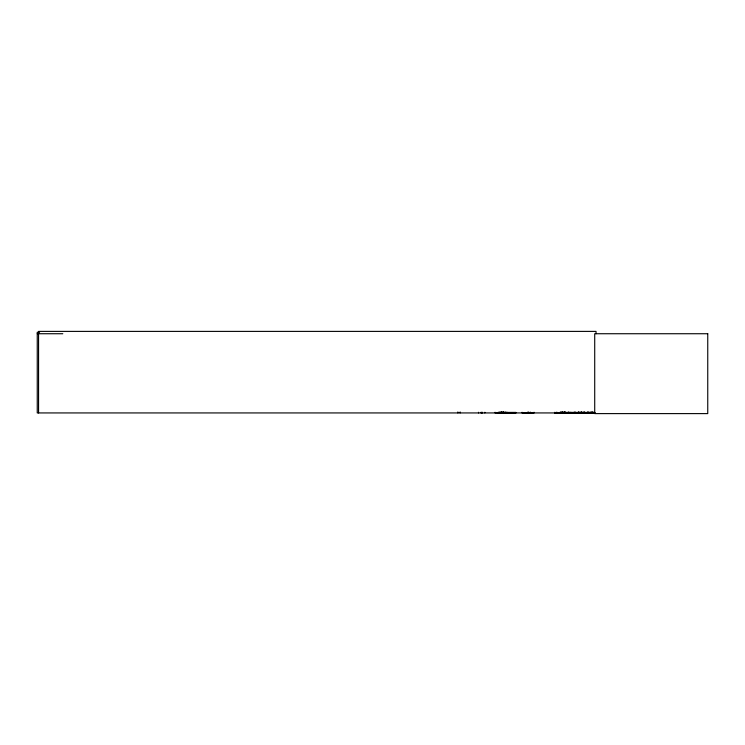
<?xml version="1.0" encoding="UTF-8"?>
<svg xmlns="http://www.w3.org/2000/svg" width="745" height="745" viewBox="0 0 745 745"><rect width="100%" height="100%" fill="white"/><g stroke="black" fill="none" stroke-linecap="round" stroke-linejoin="round"><path stroke-width="1.12" d="M507.047 412.907L507.056 412.274M556.841 412.907L556.85 412.274M556.804 412.907L556.813 412.274M562.494 412.926L562.419 412.274M562.494 412.628L586.24 412.628M581.892 412.851L581.873 412.274M568.947 412.767L568.826 412.274M554.569 412.935L595.115 412.851M565.585 412.274L565.753 412.851M583.884 412.851L583.838 412.106M501.255 412.832L501.264 412.106L501.357 412.935M580.644 412.851L580.718 412.33L580.802 412.935M584.304 412.851L584.378 412.33M578.12 412.851L578.204 412.33M39.578 332.233L37.25 332.233L37.25 412.935L594.957 412.935M37.25 333.732L62.803 333.732M501.059 412.413L515.968 412.413M560.519 412.385L586.213 412.413M560.491 412.581L575.466 412.6M501.022 412.628L515.996 412.609M515.987 412.888L495.071 412.907L495.071 412.274M562.531 412.832L562.643 412.106M592.787 412.851L592.713 412.106M592.368 412.851L592.284 412.33M584.862 412.832L584.816 412.274M573.948 412.851L573.92 412.33L573.883 412.935M586.93 412.832L586.892 412.274M596.028 333.732L596.028 331.395L38.563 331.395L38.563 412.935M593.858 412.274L593.858 412.935M593.225 412.33L593.057 412.851L593.067 412.274M592.21 412.274L592.21 412.935M592.052 412.106L592.052 412.935M591.772 412.106L591.772 412.935M591.67 412.106L591.67 412.935M590.236 412.106L590.236 412.935M590.115 412.106L590.115 412.935M589.798 412.274L589.798 412.935M588.345 412.106L588.345 412.935M588.075 412.106L588.075 412.935M587.963 412.106L587.963 412.935M587.656 412.106L587.656 412.935M584.462 412.274L584.462 412.935M583.959 412.106L583.959 412.935M582.134 412.274L582.134 412.935M581.603 412.274L581.603 412.935M581.277 412.106L581.277 412.935M581.165 412.106L581.165 412.935M579.908 412.274L579.908 412.935M578.995 412.106L578.995 412.935M578.614 412.106L578.614 412.935M578.288 412.274L578.288 412.935M575.177 412.106L575.177 412.935M574.795 412.106L574.795 412.935M570.838 412.274L570.838 412.935M568.975 412.274L568.975 412.935M568.696 412.358L568.677 412.935M568.277 412.358L568.267 412.935M568.146 412.358L568.156 412.935M565.511 412.274L565.511 412.935M565.064 412.106L565.064 412.935M564.682 412.106L564.682 412.935M564.3 411.938L564.3 412.935M564.216 412.106L564.216 412.935M561.972 411.938L561.972 412.935M560.65 412.106L560.65 412.935M560.044 412.274L560.044 412.935M554.857 412.274L554.857 412.935M534.044 412.274L534.053 412.935L522.059 412.935L522.068 412.274M530.282 412.106L530.282 412.935M528.913 412.274L528.987 412.935M527.86 412.106L527.842 412.935M505.753 411.938L505.753 412.935M503.965 411.938L503.965 412.935M503.48 411.938L503.48 412.935M503.033 411.938L503.033 412.935M502.726 412.106L502.726 412.935M501.636 411.938L501.636 412.935M501.432 412.274L501.432 412.935M500.864 412.106L500.845 412.935M500.081 411.938L500.081 412.935M499.644 412.106L499.644 412.935M498.349 412.274L498.349 412.935M498.275 412.274L498.275 412.935M484.846 412.274L484.846 412.935M482.36 412.274L482.36 412.935M481.056 412.274L481.056 412.935M478.523 412.274L478.523 412.935M460.14 411.938L460.14 412.935M457.868 411.938L457.868 412.935M528.261 412.87L528.27 412.106L528.252 412.935M707.75 333.732L594.715 333.732L594.715 413.605L707.75 413.605L707.75 333.732M563.146 412.87L563.015 412.106L563.164 412.907M561.125 412.935L561.125 412.106L561.022 412.935M481.726 412.935L481.726 412.274L481.689 412.935"/></g></svg>
